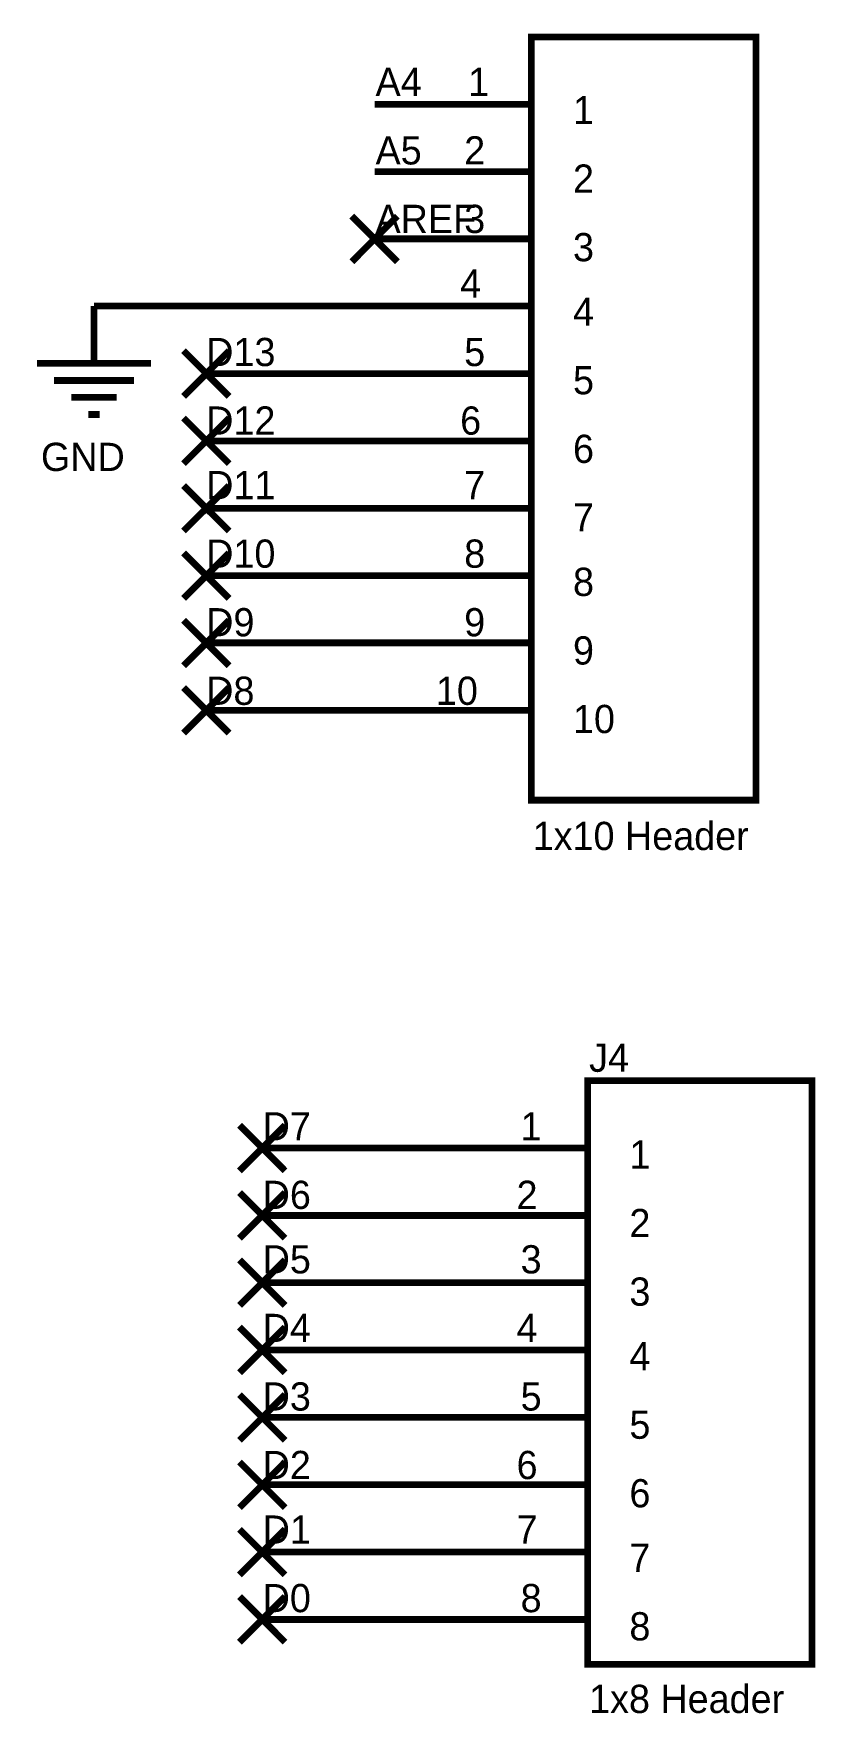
# Model space of a CAD drawing. Header units: inches. Extents: x 0 to 22.3, y 0 to 15.7.
# Drawn here: x 7.965 to 9.337, y 5.544 to 8.49 of the extents above; entities that cross this region are included whole.
import ezdxf

# ---------------------------------------------------------------- set-up
doc = ezdxf.new("R2010")
doc.units = ezdxf.units.IN
doc.header["$MEASUREMENT"] = 0
doc.layers.add('Sheet', color=255, linetype='Continuous')

msp = doc.modelspace()

# ---------------------------------------------------------------- linework, layer by layer
at = {"layer": 'Sheet'}
for points in [[(8.8386, 8.4838, 0.0118, 0.0118, 0), (9.2324, 8.4838, 0.0118, 0.0118, 0), (9.2324, 7.1454, 0.0118, 0.0118, 0), (8.8386, 7.1454, 0.0118, 0.0118, 0), (8.8386, 8.4838, 0.0118, 0.0118, 0)], [(8.8386, 8.4838, 0.0039, 0.0039, 0), (8.8386, 7.1454, 0.0039, 0.0039, 0), (9.2324, 7.1454, 0.0039, 0.0039, 0), (9.2324, 8.4838, 0.0039, 0.0039, 0), (8.8386, 8.4838, 0.0039, 0.0039, 0), (8.8386, 8.4838, 0.0039, 0.0039, 0)], [(8.9372, 6.6535, 0.0118, 0.0118, 0), (9.331, 6.6535, 0.0118, 0.0118, 0), (9.331, 5.6298, 0.0118, 0.0118, 0), (8.9372, 5.6298, 0.0118, 0.0118, 0), (8.9372, 6.6535, 0.0118, 0.0118, 0)], [(8.9372, 6.6535, 0.0039, 0.0039, 0), (8.9372, 5.6298, 0.0039, 0.0039, 0), (9.331, 5.6298, 0.0039, 0.0039, 0), (9.331, 6.6535, 0.0039, 0.0039, 0), (8.9372, 6.6535, 0.0039, 0.0039, 0), (8.9372, 6.6535, 0.0039, 0.0039, 0)]]:
    msp.add_lwpolyline(points, format="xyseb", close=True, dxfattribs=at)
for points in [[(8.8386, 8.3658, 0.0118, 0.0118, 0), (8.5632, 8.3658, 0.0118, 0.0118, 0)], [(8.8386, 8.2478, 0.0118, 0.0118, 0), (8.5632, 8.2478, 0.0118, 0.0118, 0)], [(8.5234, 8.0896, 0.0118, 0.0118, 0), (8.6034, 8.1696, 0.0118, 0.0118, 0)], [(8.5234, 8.1696, 0.0118, 0.0118, 0), (8.6034, 8.0896, 0.0118, 0.0118, 0)], [(8.8386, 8.1298, 0.0118, 0.0118, 0), (8.5632, 8.1298, 0.0118, 0.0118, 0)], [(8.0712, 8.0118, 0.0118, 0.0118, 0), (8.0712, 7.9114, 0.0118, 0.0118, 0)], [(8.5632, 8.0118, 0.0118, 0.0118, 0), (8.0712, 8.0118, 0.0118, 0.0118, 0)], [(8.8386, 8.0118, 0.0118, 0.0118, 0), (8.5632, 8.0118, 0.0118, 0.0118, 0)], [(8.2281, 7.8535, 0.0118, 0.0118, 0), (8.3081, 7.9335, 0.0118, 0.0118, 0)], [(8.2281, 7.9335, 0.0118, 0.0118, 0), (8.3081, 7.8535, 0.0118, 0.0118, 0)], [(7.9709, 7.9114, 0.0118, 0.0118, 0), (8.1711, 7.9114, 0.0118, 0.0118, 0)], [(8.5632, 7.8933, 0.0118, 0.0118, 0), (8.2679, 7.8933, 0.0118, 0.0118, 0)], [(8.8386, 7.8933, 0.0118, 0.0118, 0), (8.5632, 7.8933, 0.0118, 0.0118, 0)], [(8.0009, 7.8814, 0.0118, 0.0118, 0), (8.141, 7.8814, 0.0118, 0.0118, 0)], [(8.031, 7.8518, 0.0118, 0.0118, 0), (8.111, 7.8518, 0.0118, 0.0118, 0)], [(8.061, 7.8217, 0.0118, 0.0118, 0), (8.0809, 7.8217, 0.0118, 0.0118, 0)], [(8.2281, 7.7355, 0.0118, 0.0118, 0), (8.3081, 7.8155, 0.0118, 0.0118, 0)], [(8.2281, 7.8155, 0.0118, 0.0118, 0), (8.3081, 7.7355, 0.0118, 0.0118, 0)], [(8.5632, 7.7753, 0.0118, 0.0118, 0), (8.2679, 7.7753, 0.0118, 0.0118, 0)], [(8.8386, 7.7753, 0.0118, 0.0118, 0), (8.5632, 7.7753, 0.0118, 0.0118, 0)], [(8.2281, 7.6175, 0.0118, 0.0118, 0), (8.3081, 7.6971, 0.0118, 0.0118, 0)], [(8.2281, 7.6971, 0.0118, 0.0118, 0), (8.3081, 7.6175, 0.0118, 0.0118, 0)], [(8.5632, 7.6573, 0.0118, 0.0118, 0), (8.2679, 7.6573, 0.0118, 0.0118, 0)], [(8.8386, 7.6573, 0.0118, 0.0118, 0), (8.5632, 7.6573, 0.0118, 0.0118, 0)], [(8.2281, 7.499, 0.0118, 0.0118, 0), (8.3081, 7.5791, 0.0118, 0.0118, 0)], [(8.2281, 7.5791, 0.0118, 0.0118, 0), (8.3081, 7.499, 0.0118, 0.0118, 0)], [(8.5632, 7.5393, 0.0118, 0.0118, 0), (8.2679, 7.5393, 0.0118, 0.0118, 0)], [(8.8386, 7.5393, 0.0118, 0.0118, 0), (8.5632, 7.5393, 0.0118, 0.0118, 0)], [(8.2281, 7.381, 0.0118, 0.0118, 0), (8.3081, 7.461, 0.0118, 0.0118, 0)], [(8.2281, 7.461, 0.0118, 0.0118, 0), (8.3081, 7.381, 0.0118, 0.0118, 0)], [(8.5632, 7.4213, 0.0118, 0.0118, 0), (8.2679, 7.4213, 0.0118, 0.0118, 0)], [(8.8386, 7.4213, 0.0118, 0.0118, 0), (8.5632, 7.4213, 0.0118, 0.0118, 0)], [(8.2281, 7.263, 0.0118, 0.0118, 0), (8.3081, 7.343, 0.0118, 0.0118, 0)], [(8.2281, 7.343, 0.0118, 0.0118, 0), (8.3081, 7.263, 0.0118, 0.0118, 0)], [(8.5632, 7.3028, 0.0118, 0.0118, 0), (8.2679, 7.3028, 0.0118, 0.0118, 0)], [(8.8386, 7.3028, 0.0118, 0.0118, 0), (8.5632, 7.3028, 0.0118, 0.0118, 0)], [(8.3263, 6.4953, 0.0118, 0.0118, 0), (8.4063, 6.5753, 0.0118, 0.0118, 0)], [(8.3263, 6.5753, 0.0118, 0.0118, 0), (8.4063, 6.4953, 0.0118, 0.0118, 0)], [(8.6618, 6.5355, 0.0118, 0.0118, 0), (8.3665, 6.5355, 0.0118, 0.0118, 0)], [(8.9372, 6.5355, 0.0118, 0.0118, 0), (8.6618, 6.5355, 0.0118, 0.0118, 0)], [(8.3263, 6.3772, 0.0118, 0.0118, 0), (8.4063, 6.4572, 0.0118, 0.0118, 0)], [(8.3263, 6.4572, 0.0118, 0.0118, 0), (8.4063, 6.3772, 0.0118, 0.0118, 0)], [(8.6618, 6.417, 0.0118, 0.0118, 0), (8.3665, 6.417, 0.0118, 0.0118, 0)], [(8.9372, 6.417, 0.0118, 0.0118, 0), (8.6618, 6.417, 0.0118, 0.0118, 0)], [(8.3263, 6.2592, 0.0118, 0.0118, 0), (8.4063, 6.3392, 0.0118, 0.0118, 0)], [(8.3263, 6.3392, 0.0118, 0.0118, 0), (8.4063, 6.2592, 0.0118, 0.0118, 0)], [(8.6618, 6.299, 0.0118, 0.0118, 0), (8.3665, 6.299, 0.0118, 0.0118, 0)], [(8.9372, 6.299, 0.0118, 0.0118, 0), (8.6618, 6.299, 0.0118, 0.0118, 0)], [(8.3263, 6.1412, 0.0118, 0.0118, 0), (8.4063, 6.2212, 0.0118, 0.0118, 0)], [(8.3263, 6.2212, 0.0118, 0.0118, 0), (8.4063, 6.1412, 0.0118, 0.0118, 0)], [(8.6618, 6.181, 0.0118, 0.0118, 0), (8.3665, 6.181, 0.0118, 0.0118, 0)], [(8.9372, 6.181, 0.0118, 0.0118, 0), (8.6618, 6.181, 0.0118, 0.0118, 0)], [(8.3263, 6.0228, 0.0118, 0.0118, 0), (8.4063, 6.1028, 0.0118, 0.0118, 0)], [(8.3263, 6.1028, 0.0118, 0.0118, 0), (8.4063, 6.0228, 0.0118, 0.0118, 0)], [(8.6618, 6.063, 0.0118, 0.0118, 0), (8.3665, 6.063, 0.0118, 0.0118, 0)], [(8.9372, 6.063, 0.0118, 0.0118, 0), (8.6618, 6.063, 0.0118, 0.0118, 0)], [(8.3263, 5.9047, 0.0118, 0.0118, 0), (8.4063, 5.9847, 0.0118, 0.0118, 0)], [(8.3263, 5.9847, 0.0118, 0.0118, 0), (8.4063, 5.9047, 0.0118, 0.0118, 0)], [(8.6618, 5.945, 0.0118, 0.0118, 0), (8.3665, 5.945, 0.0118, 0.0118, 0)], [(8.9372, 5.945, 0.0118, 0.0118, 0), (8.6618, 5.945, 0.0118, 0.0118, 0)], [(8.3263, 5.7867, 0.0118, 0.0118, 0), (8.4063, 5.8667, 0.0118, 0.0118, 0)], [(8.3263, 5.8667, 0.0118, 0.0118, 0), (8.4063, 5.7867, 0.0118, 0.0118, 0)], [(8.6618, 5.8269, 0.0118, 0.0118, 0), (8.3665, 5.8269, 0.0118, 0.0118, 0)], [(8.9372, 5.8269, 0.0118, 0.0118, 0), (8.6618, 5.8269, 0.0118, 0.0118, 0)], [(8.3263, 5.6687, 0.0118, 0.0118, 0), (8.4063, 5.7487, 0.0118, 0.0118, 0)], [(8.3263, 5.7487, 0.0118, 0.0118, 0), (8.4063, 5.6687, 0.0118, 0.0118, 0)], [(8.6618, 5.7085, 0.0118, 0.0118, 0), (8.3665, 5.7085, 0.0118, 0.0118, 0)], [(8.9372, 5.7085, 0.0118, 0.0118, 0), (8.6618, 5.7085, 0.0118, 0.0118, 0)]]:
    msp.add_lwpolyline(points, format="xyseb", dxfattribs=at)

# ---------------------------------------------------------------- texts
for s, height, p in [('A4', 0.0495, (8.565, 8.3804)), ('1', 0.0495, (8.7276, 8.3804)), ('1', 0.0495, (8.9115, 8.3309)), ('A5', 0.0495, (8.565, 8.2602)), ('2', 0.0495, (8.7206, 8.2602)), ('2', 0.0495, (8.9115, 8.2107)), ('3', 0.0495, (8.7206, 8.14)), ('AREF', 0.0495, (8.565, 8.14)), ('3', 0.0495, (8.9115, 8.0905)), ('4', 0.0495, (8.7135, 8.0268)), ('4', 0.0495, (8.9115, 7.9773)), ('D13', 0.0495, (8.2679, 7.9066)), ('5', 0.0495, (8.7206, 7.9066)), ('5', 0.0495, (8.9115, 7.8571)), ('D12', 0.0495, (8.2679, 7.7864)), ('6', 0.0495, (8.7135, 7.7864)), ('6', 0.0495, (8.9115, 7.7368)), ('GND', 0.0495, (7.9779, 7.7227)), ('D11', 0.0495, (8.2679, 7.6732)), ('7', 0.0495, (8.7206, 7.6732)), ('7', 0.0495, (8.9115, 7.6166)), ('D10', 0.0495, (8.2679, 7.553)), ('8', 0.0495, (8.7206, 7.553)), ('8', 0.0495, (8.9115, 7.5035)), ('D9', 0.0495, (8.2679, 7.4327)), ('9', 0.0495, (8.7206, 7.4327)), ('9', 0.0495, (8.9115, 7.3832)), ('D8', 0.0495, (8.2679, 7.3125)), ('10', 0.0495, (8.671, 7.3125)), ('10', 0.0495, (8.9115, 7.263)), ('1x10 Header', 0.049505, (8.8408, 7.0579)), ('J4', 0.0495, (8.9398, 6.669)), ('D7', 0.0495, (8.3669, 6.5487)), ('1', 0.0495, (8.8196, 6.5487)), ('1', 0.0495, (9.0105, 6.4992)), ('D6', 0.0495, (8.3669, 6.4285)), ('2', 0.0495, (8.8125, 6.4285)), ('2', 0.0495, (9.0105, 6.379)), ('D5', 0.0495, (8.3669, 6.3154)), ('3', 0.0495, (8.8196, 6.3154)), ('3', 0.0495, (9.0105, 6.2588)), ('D4', 0.0495, (8.3669, 6.1951)), ('4', 0.0495, (8.8125, 6.1951)), ('4', 0.0495, (9.0105, 6.1456)), ('D3', 0.0495, (8.3669, 6.0749)), ('5', 0.0495, (8.8196, 6.0749)), ('5', 0.0495, (9.0105, 6.0254)), ('D2', 0.0495, (8.3669, 5.9547)), ('6', 0.0495, (8.8125, 5.9547)), ('6', 0.0495, (9.0105, 5.9052)), ('D1', 0.0495, (8.3669, 5.8415)), ('7', 0.0495, (8.8125, 5.8415)), ('7', 0.0495, (9.0105, 5.792)), ('D0', 0.0495, (8.3669, 5.7213)), ('8', 0.0495, (8.8196, 5.7213)), ('8', 0.0495, (9.0105, 5.6718)), ('1x8 Header', 0.0495, (8.9398, 5.5445))]:
    msp.add_text(s, height=height, dxfattribs=at).set_placement(p)

doc.saveas('drawing.dxf')
